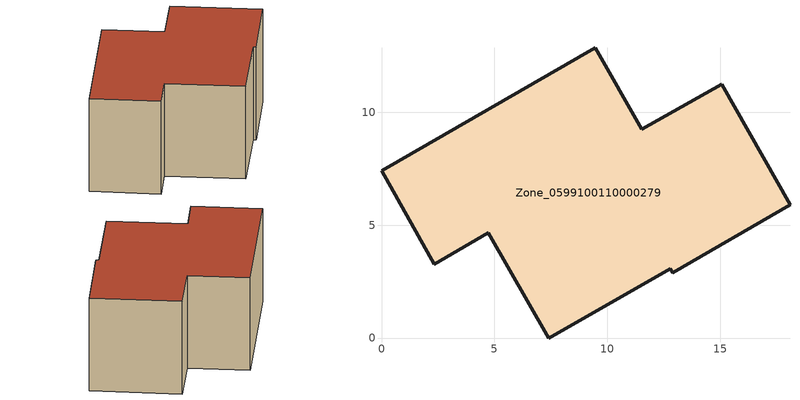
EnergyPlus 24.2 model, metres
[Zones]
Zone_0599100110000279
 floor ground (C_G): 15.05,11.23 18.08,5.89 12.89,2.9 12.78,3.07 7.4,0 4.73,4.67 2.33,3.26 0,7.41 9.46,12.84 11.52,9.24 z0
 wall outside (C_F): 2.33,3.26 4.73,4.67 7.4,0 12.78,3.07 12.89,2.9 18.08,5.89 15.05,11.23 11.52,9.24 9.46,12.84 0,7.41 2.33,3.26 z0:6.69
 roof outside (C_R): 11.52,9.24 9.46,12.84 0,7.41 2.33,3.26 4.73,4.67 7.4,0 12.78,3.07 12.89,2.9 18.08,5.89 15.05,11.23 z6.69
[BUILDING]
Pand.0599100110000279: North Axis=0; Terrain=City; Loads Convergence Tolerance Value=0.04; Temperature Convergence Tolerance Value=0.4; Solar Distribution=FullExterior; Maximum Number of Warmup Days=25; Minimum Number of Warmup Days=1
[Site:Location]
Rotterdam.The.Hague.AP_ZH_NLD Design_Conditions: Latitude=51.96; Longitude=4.45; Time Zone=1; Elevation=-4.5
[SITE:GROUNDTEMPERATURE:BUILDINGSURFACE]
18, 18, 18, 18, 18, 18, 18, 18, 18, 18, 18, 18
[MATERIAL] Thermal Absorptance=0.9; Solar Absorptance=0.7; Visible Absorptance=0.7
Name | Roughness | Thickness | Conductivity | Density | Specific Heat
G.D.2015-2018 | MediumSmooth | 0.15 | 0.0428571 | 540 | 1210
F.D.2015-2018 | Rough | 0.3 | 0.0666667 | 1920 | 840
R.D.2015-2018 | MediumRough | 0.2 | 0.0333333 | 1500 | 1000
[CONSTRUCTION]
C_G: G.D.2015-2018
C_F: F.D.2015-2018
C_R: R.D.2015-2018
[ZONE]
Zone_0599100110000279: Type=1; Multiplier=1; Ceiling Height=Autocalculate; Volume=Autocalculate; Floor Area=autocalculate; Part of Total Floor Area=Yes
[ZONEINFILTRATION:DESIGNFLOWRATE]
Infil_Zone_0599100110000279: Zone or ZoneList or Space or SpaceList=Zone_0599100110000279; Schedule=AlwaysOn; Design Flow Rate Calculation Method=Flow/Area; Flow Rate per Floor Area=0.0021; Constant Term Coefficient=1; Temperature Term Coefficient=0; Velocity Term Coefficient=0; Velocity Squared Term Coefficient=0
[HVACTEMPLATE:ZONE:IDEALLOADSAIRSYSTEM]
Zone_0599100110000279: Maximum Heating Supply Air Temperature=50; Minimum Cooling Supply Air Temperature=13; Maximum Heating Supply Air Humidity Ratio=0.0156; Minimum Cooling Supply Air Humidity Ratio=0.0077; Heating Limit=NoLimit; Cooling Limit=NoLimit; Dehumidification Control Type=ConstantSensibleHeatRatio; Cooling Sensible Heat Ratio=0.7; Dehumidification Setpoint=60; Humidification Control Type=None; Humidification Setpoint=30; Outdoor Air Method=None; Outdoor Air Flow Rate per Person=0.00944; Outdoor Air Flow Rate per Zone Floor Area=0; Outdoor Air Flow Rate per Zone=0; Demand Controlled Ventilation Type=None; Outdoor Air Economizer Type=NoEconomizer; Heat Recovery Type=None; Sensible Heat Recovery Effectiveness=0.7; Latent Heat Recovery Effectiveness=0.65
[ZONECONTROL:THERMOSTAT]
ThermostatControl_Zone_0599100110000279: Zone or ZoneList=Zone_0599100110000279; Control Type Schedule=DualSetpointControlType; Control 1=Thermostat_Zone_0599100110000279; Temperature Difference Between Cutout And Setpoint=0
[THERMOSTATSETPOINT:DUALSETPOINT]
Thermostat_Zone_0599100110000279: Heating Setpoint Temperature Schedule=HeatingSetpoint_Zone_0599100110000279; Cooling Setpoint Temperature Schedule=CoolingSetpoint_Zone_0599100110000279
[SCHEDULE:COMPACT]
HeatingSetpoint_Zone_0599100110000279: Through: 12/31, For: AllDays, Until: 24:00, 21
CoolingSetpoint_Zone_0599100110000279: Through: 12/31, For: AllDays, Until: 24:00, 24
DualSetpointControlType: Through: 12/31, For: AllDays, Until: 24:00, 4
AlwaysOn: Through: 12/31, For: AllDays, Until: 24:00, 1
